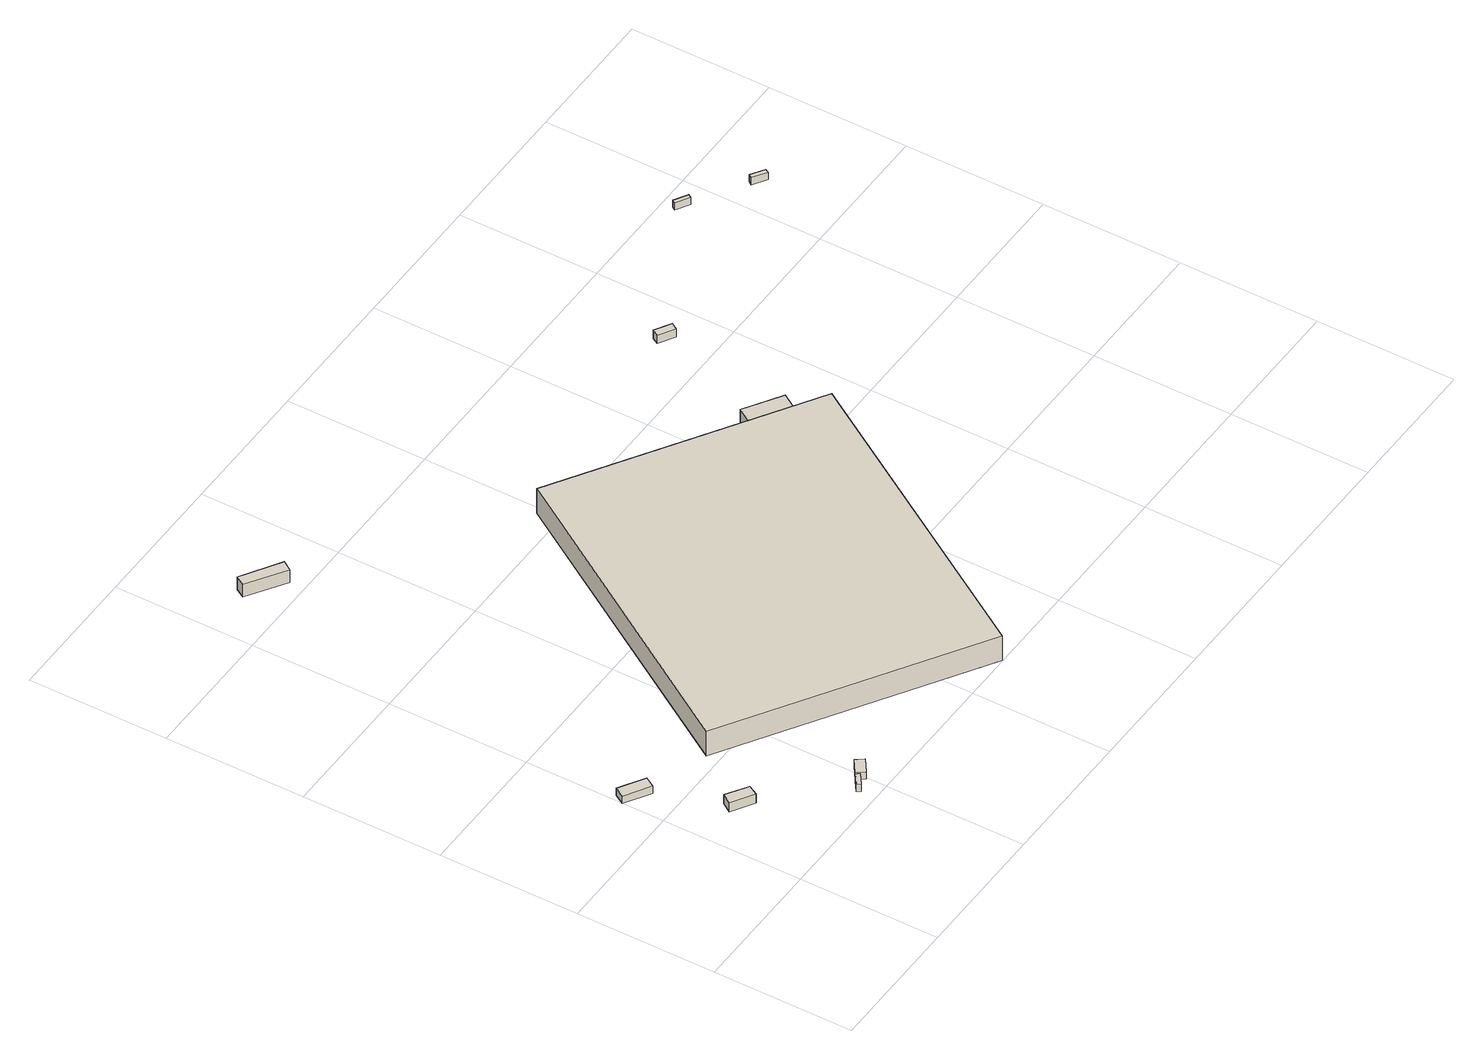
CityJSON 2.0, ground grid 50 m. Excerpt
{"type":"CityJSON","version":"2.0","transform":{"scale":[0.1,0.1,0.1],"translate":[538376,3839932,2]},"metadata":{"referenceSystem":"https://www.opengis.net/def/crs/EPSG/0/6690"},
"CityObjects":{
"building1":{"type":"Building","attributes":{"計測周辺長":29.47,"1/2500図郭":24,"区名":"西淀川区","町丁目名称":"中島２丁目","街区番号":3,"class":"3001","usage":"441","storeysAboveGround":1,"BuildingDetailAttribute.buildingRoofEdgeArea":44.32,"BuildingDetailAttribute.buildingStructureType":"610","BuildingDetailAttribute.buildingStructureOrgType":"2","BuildingDetailAttribute.detailedUsage":"1520","BuildingDetailAttribute.specifiedBuildingCoverageRate":0.6,"BuildingDetailAttribute.surveyYear":2017,"BuildingHighTideRiskAttribute.description":"1","BuildingHighTideRiskAttribute.rank":"2","BuildingHighTideRiskAttribute.depth":2.88,"BuildingIDAttribute.prefecture":"27","BuildingIDAttribute.city":"27113"},"geometry":[{"type":"Solid","lod":"1","boundaries":[[[[0,1,2,3]],[[2,4,5,3]],[[1,6,4,2]],[[0,7,6,1]],[[3,5,7,0]],[[4,6,7,5]]]]}]},
"building2":{"type":"Building","attributes":{"計測周辺長":26.43,"1/2500図郭":24,"区名":"西淀川区","町丁目名称":"中島２丁目","街区番号":4,"class":"3001","usage":"431","measuredHeight":3.8,"storeysAboveGround":1,"BuildingDetailAttribute.buildingRoofEdgeArea":37.31,"BuildingDetailAttribute.buildingStructureType":"610","BuildingDetailAttribute.buildingStructureOrgType":"2","BuildingDetailAttribute.detailedUsage":"1720","BuildingDetailAttribute.specifiedBuildingCoverageRate":0.6,"BuildingDetailAttribute.surveyYear":2017,"BuildingHighTideRiskAttribute.description":"1","BuildingHighTideRiskAttribute.rank":"2","BuildingHighTideRiskAttribute.depth":2.49,"BuildingIDAttribute.prefecture":"27","BuildingIDAttribute.city":"27113"},"geometry":[{"type":"Solid","lod":"1","boundaries":[[[[8,9,10,11]],[[10,12,13,11]],[[9,14,12,10]],[[8,15,14,9]],[[11,13,15,8]],[[12,14,15,13]]]]}]},
"building3":{"type":"Building","attributes":{"class":"3001","BuildingDetailAttribute.specifiedBuildingCoverageRate":0.6,"BuildingDetailAttribute.surveyYear":2017,"BuildingHighTideRiskAttribute.description":"1","BuildingHighTideRiskAttribute.rank":"2","BuildingHighTideRiskAttribute.depth":2.73,"BuildingIDAttribute.prefecture":"27","BuildingIDAttribute.city":"27113"},"geometry":[{"type":"Solid","lod":"1","boundaries":[[[[16,17,18,19]],[[18,20,21,19]],[[17,22,20,18]],[[16,23,22,17]],[[19,21,23,16]],[[20,22,23,21]]]]}]},
"building4":{"type":"Building","attributes":{"class":"3001","BuildingDetailAttribute.specifiedBuildingCoverageRate":0.6,"BuildingDetailAttribute.surveyYear":2017,"BuildingHighTideRiskAttribute.description":"1","BuildingHighTideRiskAttribute.rank":"2","BuildingHighTideRiskAttribute.depth":2.73,"BuildingIDAttribute.prefecture":"27","BuildingIDAttribute.city":"27113"},"geometry":[{"type":"Solid","lod":"1","boundaries":[[[[24,25,26,27]],[[26,28,29,27]],[[25,30,28,26]],[[24,31,30,25]],[[27,29,31,24]],[[28,30,31,29]]]]}]},
"building5":{"type":"Building","attributes":{"class":"3003","measuredHeight":5.4,"BuildingDetailAttribute.specifiedBuildingCoverageRate":0.6,"BuildingDetailAttribute.surveyYear":2017,"BuildingTsunamiRiskAttribute.description":"1","BuildingTsunamiRiskAttribute.rank":"1","BuildingTsunamiRiskAttribute.depth":0.02,"BuildingHighTideRiskAttribute.description":"1","BuildingHighTideRiskAttribute.rank":"2","BuildingHighTideRiskAttribute.depth":2.61,"BuildingIDAttribute.prefecture":"27","BuildingIDAttribute.city":"27113"},"geometry":[{"type":"Solid","lod":"1","boundaries":[[[[32,33,34,35]],[[34,36,37,35]],[[33,38,36,34]],[[32,39,38,33]],[[35,37,39,32]],[[36,38,39,37]]]]}]},
"building6":{"type":"Building","attributes":{"計測周辺長":447.19,"1/2500図郭":24,"区名":"西淀川区","町丁目名称":"中島２丁目","街区番号":3,"class":"3001","usage":"441","measuredHeight":10.3,"storeysAboveGround":1,"BuildingDetailAttribute.buildingRoofEdgeArea":12384.62,"BuildingDetailAttribute.buildingStructureType":"610","BuildingDetailAttribute.buildingStructureOrgType":"2","BuildingDetailAttribute.detailedUsage":"1520","BuildingDetailAttribute.specifiedBuildingCoverageRate":0.6,"BuildingDetailAttribute.surveyYear":2017,"BuildingHighTideRiskAttribute.description":"1","BuildingHighTideRiskAttribute.rank":"2","BuildingHighTideRiskAttribute.depth":2.88,"BuildingIDAttribute.prefecture":"27","BuildingIDAttribute.city":"27113"},"geometry":[{"type":"Solid","lod":"1","boundaries":[[[[40,41,42,43]],[[42,44,45,43]],[[41,46,44,42]],[[40,47,46,41]],[[43,45,47,40]],[[44,46,47,45]]]]}]},
"building7":{"type":"Building","attributes":{"計測周辺長":46.62,"1/2500図郭":24,"区名":"西淀川区","町丁目名称":"中島２丁目","街区番号":3,"class":"3003","usage":"441","measuredHeight":7.6,"storeysAboveGround":1,"BuildingDetailAttribute.buildingRoofEdgeArea":122.12,"BuildingDetailAttribute.buildingStructureType":"610","BuildingDetailAttribute.buildingStructureOrgType":"2","BuildingDetailAttribute.detailedUsage":"1520","BuildingDetailAttribute.specifiedBuildingCoverageRate":0.6,"BuildingDetailAttribute.surveyYear":2017,"BuildingHighTideRiskAttribute.description":"1","BuildingHighTideRiskAttribute.rank":"2","BuildingHighTideRiskAttribute.depth":2.85,"BuildingIDAttribute.prefecture":"27","BuildingIDAttribute.city":"27113"},"geometry":[{"type":"Solid","lod":"1","boundaries":[[[[48,49,50,51]],[[50,52,53,51]],[[49,54,52,50]],[[48,55,54,49]],[[51,53,55,48]],[[52,54,55,53]]]]}]},
"building8":{"type":"Building","attributes":{"class":"3001","measuredHeight":3.5,"BuildingDetailAttribute.specifiedBuildingCoverageRate":0.8,"BuildingDetailAttribute.surveyYear":2017,"BuildingHighTideRiskAttribute.description":"1","BuildingHighTideRiskAttribute.rank":"2","BuildingHighTideRiskAttribute.depth":1.3,"BuildingIDAttribute.prefecture":"27","BuildingIDAttribute.city":"27113"},"geometry":[{"type":"Solid","lod":"1","boundaries":[[[[56,57,58,59]],[[58,60,61,59]],[[57,62,60,58]],[[56,63,62,57]],[[59,61,63,56]],[[60,62,63,61]]]]}]},
"building9":{"type":"Building","attributes":{"class":"3003","BuildingDetailAttribute.specifiedBuildingCoverageRate":0.8,"BuildingDetailAttribute.surveyYear":2017,"BuildingHighTideRiskAttribute.description":"1","BuildingHighTideRiskAttribute.rank":"2","BuildingHighTideRiskAttribute.depth":2.7,"BuildingIDAttribute.prefecture":"27","BuildingIDAttribute.city":"27113"},"geometry":[{"type":"Solid","lod":"1","boundaries":[[[[64,65,66,67]],[[66,68,69,67]],[[65,70,68,66]],[[64,71,70,65]],[[67,69,71,64]],[[68,70,71,69]]]]}]},
"building10":{"type":"Building","attributes":{"class":"3003","BuildingDetailAttribute.specifiedBuildingCoverageRate":0.8,"BuildingDetailAttribute.surveyYear":2017,"BuildingHighTideRiskAttribute.description":"1","BuildingHighTideRiskAttribute.rank":"2","BuildingHighTideRiskAttribute.depth":1.99,"BuildingIDAttribute.prefecture":"27","BuildingIDAttribute.city":"27113"},"geometry":[{"type":"Solid","lod":"1","boundaries":[[[[72,73,74,75]],[[74,76,77,75]],[[73,78,76,74]],[[72,79,78,73]],[[75,77,79,72]],[[76,78,79,77]]]]}]}
},
"vertices":[
[0,649,7],[22,685,7],[112,630,7],[90,594,7],[112,630,37],[90,594,37],[22,685,37],[0,649,37],
[140,347,11],[163,382,11],[238,333,11],[218,298,11],[238,333,49],[218,298,49],[163,382,49],[140,347,49],
[431,67,7],[471,95,7],[480,82,7],[440,53,7],[480,82,37],[440,53,37],[471,95,37],[431,67,37],
[475,97,8],[524,132,8],[544,104,8],[495,70,8],[544,104,38],[495,70,38],[524,132,38],[475,97,38],
[190,2174,10],[326,2088,10],[303,2053,10],[169,2141,10],[303,2053,63],[169,2141,63],[326,2088,63],[190,2174,63],
[321,544,8],[978,1577,8],[1830,1036,8],[1176,2,8],[1830,1036,111],[1176,2,111],[978,1577,111],[321,544,111],
[1601,1185,8],[1644,1252,8],[1773,1169,8],[1730,1102,8],[1773,1169,84],[1730,1102,84],[1644,1252,84],[1601,1185,84],
[1820,1666,19],[1834,1689,19],[1891,1655,19],[1876,1632,19],[1891,1655,54],[1876,1632,54],[1834,1689,54],[1820,1666,54],
[2373,1949,10],[2380,1961,10],[2427,1932,10],[2419,1920,10],[2427,1932,40],[2419,1920,40],[2380,1961,40],[2373,1949,40],
[2591,1807,15],[2600,1820,15],[2647,1789,15],[2639,1776,15],[2647,1789,45],[2639,1776,45],[2600,1820,45],[2591,1807,45]
]}
